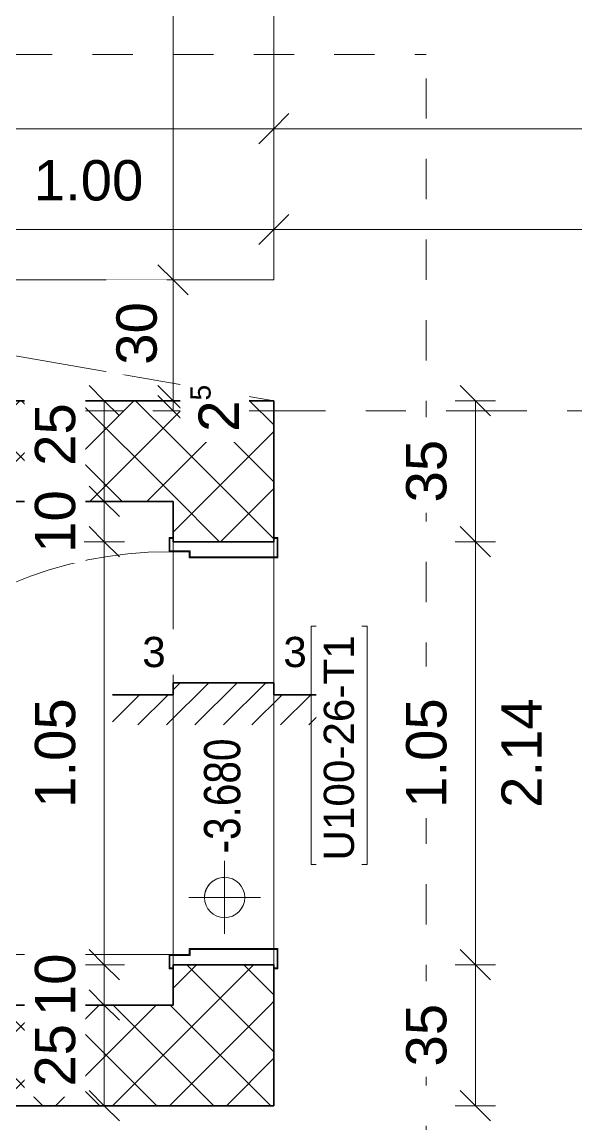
# Model space of a CAD drawing. Header units: metres. Extents: x -85.4 to -16.9, y -21.5 to 5.8.
# Drawn here: x -58.333 to -56.959, y -6.394 to -3.659 of the extents above; entities that cross this region are included whole.
import ezdxf

# ---------------------------------------------------------------- set-up
doc = ezdxf.new("R2010")
doc.units = ezdxf.units.M
for name, pattern in [('_Rasterlinie_', [0.375, 0.2, -0.05, 0.075, -0.05]), ('Grundrissdarstellung Sturz', [0.25, 0.15, -0.05, 0, -0.05]), ('Strichpunkt - Fein', [0.2, 0.1, -0.05, 0, -0.05])]:
    doc.linetypes.add(name, pattern=pattern)
for name, color, linetype, lineweight in [('A-____-____-DIMS', 7, 'Continuous', 5), ('A-____-____-DIMS-50', 7, 'Continuous', 5), ('A-____-NOTE-TEXT', 7, 'Continuous', 9), ('A-DETL-GENF-OTLN', 7, 'Continuous', 9), ('A-DOOR-____-IDEN', 7, 'Continuous', 5), ('A-DOOR-____-OTLN', 7, 'Continuous', 9), ('A-DOOR-FRAM-MCUT', 7, 'Continuous', 9), ('A-DOOR-OPNG-OTLN', 7, 'Continuous', 9), ('A-FLOR-____-OTLN', 7, 'Continuous', 9), ('A-WALL-____-MCUT', 7, 'Continuous', 35), ('A-WALL-____-PATT', 7, 'Continuous', 35), ('C-PRKG-____-OTLN', 7, 'Continuous', 9), ('G-____-____-DIMS', 7, 'Continuous', 5), ('I-WALL-____-OTLN', 7, 'Continuous', 9), ('S-GRID-____-OTLN', 7, 'Continuous', 5)]:
    doc.layers.add(name, color=color, linetype=linetype, lineweight=lineweight)
doc.styles.add('Arial_1', font='arial.ttf', dxfattribs={"height": 0.075})
doc.styles.add('Arial_2', font='arial.ttf', dxfattribs={"height": 0.1})
doc.styles.add('Arial_4', font='arial.ttf', dxfattribs={"width": 0.8, "height": 0.09})
doc.dimstyles.new('Arial_2_00mm_fein', dxfattribs={"dimscale": 0.3048, "dimtxt": 0.102026, "dimasz": 0.246063, "dimexe": 0.164042, "dimexo": 0.0625, "dimgap": 0.123031, "dimtad": 1, "dimdec": 1, "dimlfac": 100, "dimrnd": 0.5, "dimdsep": 46, "dimtxsty": 'Arial_2', "dimblk1": 'OBLIQUE', "dimblk2": 'OBLIQUE', "dimsah": 1, "dimcen": 0.09, "dimazin": 0, "dimtfac": 1, "dimtdec": 4, "dimtix": 1, "dimtmove": 0, "dimatfit": 3, "dimfxl": 0.164042, "dimfxlon": 1, "dimtvp": 1, "dimtfill": 1, "dimtolj": 1, "dimtzin": 0, "dimarcsym": 2})
doc.dimstyles.new('Arial_2_00mm_fein_1', dxfattribs={"dimscale": 0.3048, "dimtxt": 0.102026, "dimasz": 0.246063, "dimexe": 0.164042, "dimexo": 0.0625, "dimgap": 0.123031, "dimtad": 1, "dimrnd": 0.005, "dimzin": 0, "dimdsep": 46, "dimtxsty": 'Arial_2', "dimblk1": 'OBLIQUE', "dimblk2": 'OBLIQUE', "dimsah": 1, "dimcen": 0.09, "dimazin": 0, "dimtfac": 1, "dimtdec": 4, "dimtix": 1, "dimtmove": 0, "dimatfit": 3, "dimfxl": 0.164042, "dimfxlon": 1, "dimtvp": 1, "dimtfill": 1, "dimtolj": 1, "dimtzin": 0, "dimarcsym": 2})
doc.dimstyles.new('SUB_Rohbau_fein', dxfattribs={"dimscale": 0.3048, "dimtxt": 0.102026, "dimasz": 0.246063, "dimexe": 0.164042, "dimexo": 0.0625, "dimgap": 0.123031, "dimtad": 1, "dimdec": 1, "dimlfac": 100, "dimrnd": 0.5, "dimdsep": 46, "dimtxsty": 'Arial_2', "dimblk1": 'OBLIQUE', "dimblk2": 'OBLIQUE', "dimsah": 1, "dimcen": 0.09, "dimazin": 0, "dimtfac": 1, "dimtdec": 4, "dimtix": 1, "dimtmove": 0, "dimatfit": 3, "dimfxl": 0.164042, "dimfxlon": 1, "dimtvp": 1, "dimtfill": 1, "dimtolj": 1, "dimtzin": 0, "dimarcsym": 2})
doc.dimstyles.new('SUB_Rohbau_fein_1', dxfattribs={"dimscale": 0.3048, "dimtxt": 0.102026, "dimasz": 0.246063, "dimexe": 0.164042, "dimexo": 0.0625, "dimgap": 0.123031, "dimtad": 1, "dimrnd": 0.005, "dimzin": 0, "dimdsep": 46, "dimtxsty": 'Arial_2', "dimblk1": 'OBLIQUE', "dimblk2": 'OBLIQUE', "dimsah": 1, "dimcen": 0.09, "dimazin": 0, "dimtfac": 1, "dimtdec": 4, "dimtix": 1, "dimtmove": 0, "dimatfit": 3, "dimfxl": 0.164042, "dimfxlon": 1, "dimtvp": 1, "dimtfill": 1, "dimtolj": 1, "dimtzin": 0, "dimarcsym": 2})
doc.dimstyles.new('SUB_Rohbau_fein_2', dxfattribs={"dimscale": 0.3048, "dimtxt": 0.102026, "dimasz": 0.246063, "dimexe": 0.164042, "dimexo": 0.0625, "dimgap": 0.123031, "dimtad": 1, "dimrnd": 0.005, "dimzin": 0, "dimdsep": 46, "dimtxsty": 'Arial_2', "dimblk1": 'OBLIQUE', "dimblk2": 'OBLIQUE', "dimsah": 1, "dimcen": 0.09, "dimazin": 0, "dimtfac": 1, "dimtdec": 4, "dimtix": 1, "dimtmove": 2, "dimatfit": 3, "dimfxl": 0.164042, "dimfxlon": 1, "dimtvp": 1, "dimtfill": 1, "dimtolj": 1, "dimtzin": 0, "dimarcsym": 2})
doc.dimstyles.new('SUB_Rohbau_fein_3', dxfattribs={"dimscale": 0.3048, "dimtxt": 0.102026, "dimasz": 0.246063, "dimexe": 0.164042, "dimexo": 0.0625, "dimgap": 0.123031, "dimtad": 1, "dimdec": 1, "dimlfac": 100, "dimrnd": 0.5, "dimdsep": 46, "dimtxsty": 'Arial_2', "dimblk1": 'OBLIQUE', "dimblk2": 'OBLIQUE', "dimsah": 1, "dimcen": 0.09, "dimazin": 0, "dimtfac": 1, "dimtdec": 4, "dimtix": 1, "dimtmove": 2, "dimatfit": 3, "dimfxl": 0.164042, "dimfxlon": 1, "dimtvp": 1, "dimtfill": 1, "dimtolj": 1, "dimtzin": 0, "dimarcsym": 2})
pattern_1 = [(45, (0, 0), (-0.07071068, 0.07071068), []), (135, (0, 0), (-0.07071068, -0.07071068), [])]

# ---------------------------------------------------------------- blocks, each defined once
blk = doc.blocks.new('PP_Parkplatz - 2650 x 5000-V9--01_UG_OK_FFB_AF_lu')
at = {"layer": 'C-PRKG-____-OTLN', "color": 253, "true_color": 0x999999}
for p, q in [((-42.708, -1.649), (-42.708, -4.2984)), ((-42.708, -4.2984), (-42.708, -1.649)), ((-42.708, -1.649), (-42.708, -4.2984)), ((-42.708, -4.2984), (-47.708, -4.2984)), ((-47.708, -4.2984), (-42.708, -4.2984)), ((-42.708, -4.2984), (-47.708, -4.2984)), ((-42.708, -4.2984), (-42.708, -4.2984))]:
    blk.add_line(p, q, dxfattribs=at)
blk = doc.blocks.new('TU DF 1 - Stahlzarge - stumpf einschlagend - ML - 1050 x 2140 - EI30-selbstschliessend-32256515--01_UG_OK_FFB_AF_lu')
at = {"layer": 'A-DOOR-____-OTLN', "linetype": 'Grundrissdarstellung Sturz'}
for p, q in [((-0.525, 0.125), (-0.175, 0.125)), ((-0.175, 0.125), (-0.07, 0.125)), ((-0.07, 0.125), (0.525, 0.125)), ((-0.525, -0.125), (-0.175, -0.125)), ((-0.175, -0.125), (-0.07, -0.125)), ((-0.07, -0.125), (0.525, -0.125))]:
    blk.add_line(p, q, dxfattribs=at)
at = {"layer": 'A-DOOR-FRAM-MCUT'}
for p, q in [((-0.535, 0.135), (-0.485, 0.135)), ((-0.535, 0.125), (-0.535, 0.135)), ((-0.533, 0.133), (-0.533, 0.125)), ((-0.487, 0.133), (-0.533, 0.133)), ((-0.487, -0.083), (-0.487, 0.133)), ((-0.485, 0.135), (-0.485, -0.085)), ((0.485, 0.135), (0.535, 0.135)), ((0.485, -0.085), (0.485, 0.135)), ((0.487, 0.133), (0.487, -0.083)), ((0.533, 0.133), (0.487, 0.133)), ((0.533, 0.125), (0.533, 0.133)), ((0.535, 0.135), (0.535, 0.125)), ((-0.502, -0.083), (-0.487, -0.083)), ((-0.502, -0.133), (-0.502, -0.083)), ((-0.5, -0.085), (-0.5, -0.135)), ((-0.485, -0.085), (-0.5, -0.085)), ((0.5, -0.085), (0.485, -0.085)), ((0.487, -0.083), (0.502, -0.083)), ((0.5, -0.135), (0.5, -0.085)), ((0.502, -0.083), (0.502, -0.133)), ((-0.535, -0.135), (-0.535, -0.125)), ((-0.5, -0.135), (-0.535, -0.135)), ((-0.533, -0.125), (-0.533, -0.133)), ((-0.533, -0.133), (-0.502, -0.133)), ((0.535, -0.135), (0.5, -0.135)), ((0.502, -0.133), (0.533, -0.133)), ((0.533, -0.133), (0.533, -0.125)), ((0.535, -0.125), (0.535, -0.135))]:
    blk.add_line(p, q, dxfattribs=at)
at = {"layer": 'A-DOOR-OPNG-OTLN'}
blk.add_line((0.5, -0.135), (0.5, -1.135), dxfattribs=at)
blk.add_arc((0.5, -0.135), 1, 180, 270, dxfattribs=at)
blk = doc.blocks.new('DE_Türschwelle_Schnitt - DE_Türschwelle_Schnitt_3cm-V18--01_UG_OK_FFB_AF_lu')
at = {"layer": 'A-DETL-GENF-OTLN'}
h = blk.add_hatch(dxfattribs=at)
h.set_pattern_fill('FP_8', color=256, style=0, pattern_type=2)
h.set_pattern_definition([(45, (57.833, 5.328), (-0.03535534, 0.03535534), [])])
h.paths.add_polyline_path([(-0.275, -0.075), (0.275, -0.075), (0.275, 0), (0.125, 0), (0.125, 0.03), (-0.125, 0.03), (-0.125, 0), (-0.275, 0)])
at = {"layer": 'A-DETL-GENF-OTLN', "lineweight": 35}
for p, q in [((0.125, 0.03), (-0.125, 0.03)), ((-0.125, 0.03), (-0.125, 0)), ((0.125, 0), (0.125, 0.03)), ((-0.125, 0), (-0.275, 0)), ((0.275, 0), (0.125, 0))]:
    blk.add_line(p, q, dxfattribs=at)
blk = doc.blocks.new('DE_Detailverweis - mit_Rahmen-56961562--01_UG_OK_FFB_AF_lu')
at = {"layer": 'A-DETL-GENF-OTLN', "color": 30, "linetype": 'Strichpunkt - Fein', "true_color": 0xff8000}
for p in [(0, 3.5593), (10.8279, 0)]:
    blk.add_line(p, (10.8279, 3.5593), dxfattribs=at)
blk = doc.blocks.new('DIMBLOCK116--01_UG_OK_FFB_AF_lu')
at = {"layer": 'A-____-____-DIMS-50'}
for p, q in [((-58.708, -4.1734), (-58.708, -4.1234)), ((-57.708, -4.1734), (-57.708, -4.1234)), ((-58.708, -4.1734), (-58.6705, -4.1359)), ((-57.708, -4.1734), (-57.6705, -4.1359)), ((-58.708, -4.1734), (-58.7455, -4.2109)), ((-58.708, -4.1734), (-57.708, -4.1734)), ((-58.708, -4.1734), (-58.708, -4.2234)), ((-57.708, -4.1734), (-57.7455, -4.2109)), ((-57.708, -4.1734), (-57.708, -4.2234))]:
    blk.add_line(p, q, dxfattribs=at)
at = {"layer": 'A-____-____-DIMS-50', "color": 0, "insert": (-58.3037, -4.0014), "char_height": 0.1, "width": 0.325653, "attachment_point": 1, "line_spacing_factor": 0.941778, "style": 'Arial_2', "bg_fill": 3, "box_fill_scale": 1.25, "bg_fill_color": 256, "bg_fill_true_color": 13158600, "bg_fill_transparency": 0}
blk.add_mtext('1.00', dxfattribs=at)
blk = doc.blocks.new('_Oblique')
at = {"color": 0, "linetype": 'ByBlock', "lineweight": -2}
blk.add_line((-0.5, -0.5), (0.5, 0.5), dxfattribs=at)
blk = doc.blocks.new('DIMBLOCK117--01_UG_OK_FFB_AF_lu')
at = {"layer": 'A-____-____-DIMS-50'}
for p, q in [((-57.708, -4.1734), (-57.708, -4.1234)), ((-51.908, -4.1734), (-51.908, -4.1234)), ((-57.708, -4.1734), (-57.6705, -4.1359)), ((-51.908, -4.1734), (-51.8705, -4.1359)), ((-57.708, -4.1734), (-57.7455, -4.2109)), ((-57.708, -4.1734), (-51.908, -4.1734)), ((-57.708, -4.1734), (-57.708, -4.2234)), ((-51.908, -4.1734), (-51.9455, -4.2109)), ((-51.908, -4.1734), (-51.908, -4.2234))]:
    blk.add_line(p, q, dxfattribs=at)
at = {"layer": 'A-____-____-DIMS-50', "color": 0, "insert": (-54.9437, -4.0014), "char_height": 0.1, "width": 0.325653, "attachment_point": 1, "line_spacing_factor": 0.941778, "style": 'Arial_2', "bg_fill": 3, "box_fill_scale": 1.25, "bg_fill_color": 256, "bg_fill_true_color": 13158600, "bg_fill_transparency": 0}
blk.add_mtext('5.80', dxfattribs=at)
blk = doc.blocks.new('DIMBLOCK203--01_UG_OK_FFB_AF_lu')
at = {"layer": 'A-____-____-DIMS-50'}
for p, q in [((-57.208, -5.9984), (-57.2455, -5.9609)), ((-57.208, -5.9984), (-57.258, -5.9984)), ((-57.208, -6.3484), (-57.208, -5.9984)), ((-57.208, -5.9984), (-57.1705, -6.0359)), ((-57.208, -5.9984), (-57.158, -5.9984)), ((-57.208, -6.3484), (-57.2455, -6.3109)), ((-57.208, -6.3484), (-57.258, -6.3484)), ((-57.208, -6.3484), (-57.1705, -6.3859)), ((-57.208, -6.3484), (-57.158, -6.3484))]:
    blk.add_line(p, q, dxfattribs=at)
at = {"layer": 'A-____-____-DIMS-50', "color": 0, "insert": (-57.38, -6.251), "char_height": 0.1, "width": 0.186088, "attachment_point": 1, "rotation": 90, "line_spacing_factor": 0.941778, "style": 'Arial_2', "bg_fill": 3, "box_fill_scale": 1.25, "bg_fill_color": 256, "bg_fill_true_color": 13158600, "bg_fill_transparency": 0}
blk.add_mtext('35', dxfattribs=at)
blk = doc.blocks.new('DIMBLOCK204--01_UG_OK_FFB_AF_lu')
at = {"layer": 'A-____-____-DIMS-50'}
for p, q in [((-57.208, -4.9484), (-57.2455, -4.9109)), ((-57.208, -4.9484), (-57.258, -4.9484)), ((-57.208, -5.9984), (-57.208, -4.9484)), ((-57.208, -4.9484), (-57.1705, -4.9859)), ((-57.208, -4.9484), (-57.158, -4.9484)), ((-57.208, -5.9984), (-57.2455, -5.9609)), ((-57.208, -5.9984), (-57.258, -5.9984)), ((-57.208, -5.9984), (-57.1705, -6.0359)), ((-57.208, -5.9984), (-57.158, -5.9984))]:
    blk.add_line(p, q, dxfattribs=at)
at = {"layer": 'A-____-____-DIMS-50', "color": 0, "char_height": 0.1, "width": 0.325653, "attachment_point": 1, "rotation": 90, "line_spacing_factor": 0.941778, "style": 'Arial_2', "bg_fill": 3, "box_fill_scale": 1.25, "bg_fill_color": 256, "bg_fill_true_color": 13158600, "bg_fill_transparency": 0}
for s, insert in [('1.05', (-57.38, -5.6091)), ('2.14', (-57.1434, -5.6091))]:
    blk.add_mtext(s, dxfattribs=dict(at, insert=insert))
blk = doc.blocks.new('DIMBLOCK205--01_UG_OK_FFB_AF_lu')
at = {"layer": 'A-____-____-DIMS-50'}
for p, q in [((-57.208, -4.5984), (-57.2455, -4.5609)), ((-57.208, -4.5984), (-57.258, -4.5984)), ((-57.208, -4.9484), (-57.208, -4.5984)), ((-57.208, -4.5984), (-57.1705, -4.6359)), ((-57.208, -4.5984), (-57.158, -4.5984)), ((-57.208, -4.9484), (-57.2455, -4.9109)), ((-57.208, -4.9484), (-57.258, -4.9484)), ((-57.208, -4.9484), (-57.1705, -4.9859)), ((-57.208, -4.9484), (-57.158, -4.9484))]:
    blk.add_line(p, q, dxfattribs=at)
at = {"layer": 'A-____-____-DIMS-50', "color": 0, "insert": (-57.38, -4.851), "char_height": 0.1, "width": 0.186088, "attachment_point": 1, "rotation": 90, "line_spacing_factor": 0.941778, "style": 'Arial_2', "bg_fill": 3, "box_fill_scale": 1.25, "bg_fill_color": 256, "bg_fill_true_color": 13158600, "bg_fill_transparency": 0}
blk.add_mtext('35', dxfattribs=at)
blk = doc.blocks.new('DIMBLOCK211--01_UG_OK_FFB_AF_lu')
at = {"layer": 'A-____-____-DIMS-50'}
for p, q in [((-58.1288, -4.5984), (-58.1663, -4.5609)), ((-58.1288, -4.5984), (-58.1788, -4.5984)), ((-58.1288, -4.5984), (-58.1288, -4.8484)), ((-58.1288, -4.5984), (-58.0913, -4.6359)), ((-58.1288, -4.5984), (-58.0788, -4.5984)), ((-58.1288, -4.8484), (-58.1663, -4.8109)), ((-58.1288, -4.8484), (-58.1788, -4.8484)), ((-58.1288, -4.8484), (-58.0913, -4.8859)), ((-58.1288, -4.8484), (-58.0788, -4.8484))]:
    blk.add_line(p, q, dxfattribs=at)
at = {"layer": 'A-____-____-DIMS-50', "color": 0, "insert": (-58.3008, -4.7601), "char_height": 0.1, "width": 0.186088, "attachment_point": 1, "rotation": 90, "line_spacing_factor": 0.941778, "style": 'Arial_2', "bg_fill": 3, "box_fill_scale": 1.25, "bg_fill_color": 256, "bg_fill_true_color": 13158600, "bg_fill_transparency": 0}
blk.add_mtext('25', dxfattribs=at)
blk = doc.blocks.new('DIMBLOCK212--01_UG_OK_FFB_AF_lu')
at = {"layer": 'A-____-____-DIMS-50'}
for p, q in [((-58.1288, -4.8484), (-58.1663, -4.8109)), ((-58.1288, -4.8484), (-58.1788, -4.8484)), ((-58.1288, -4.8484), (-58.1288, -4.9484)), ((-58.1288, -4.8484), (-58.0913, -4.8859)), ((-58.1288, -4.8484), (-58.0788, -4.8484)), ((-58.1288, -4.9484), (-58.1663, -4.9109)), ((-58.1288, -4.9484), (-58.1788, -4.9484)), ((-58.1288, -4.9484), (-58.0913, -4.9859)), ((-58.1288, -4.9484), (-58.0788, -4.9484))]:
    blk.add_line(p, q, dxfattribs=at)
at = {"layer": 'A-____-____-DIMS-50', "color": 0, "insert": (-58.3008, -4.976), "char_height": 0.1, "width": 0.186088, "attachment_point": 1, "rotation": 90, "line_spacing_factor": 0.941778, "style": 'Arial_2', "bg_fill": 3, "box_fill_scale": 1.25, "bg_fill_color": 256, "bg_fill_true_color": 13158600, "bg_fill_transparency": 0}
blk.add_mtext('10', dxfattribs=at)
blk = doc.blocks.new('DIMBLOCK213--01_UG_OK_FFB_AF_lu')
at = {"layer": 'A-____-____-DIMS-50'}
for p, q in [((-58.1288, -4.9484), (-58.1663, -4.9109)), ((-58.1288, -4.9484), (-58.1788, -4.9484)), ((-58.1288, -4.9484), (-58.1288, -5.9984)), ((-58.1288, -4.9484), (-58.0913, -4.9859)), ((-58.1288, -4.9484), (-58.0788, -4.9484)), ((-58.1288, -5.9984), (-58.1663, -5.9609)), ((-58.1288, -5.9984), (-58.1788, -5.9984)), ((-58.1288, -5.9984), (-58.0913, -6.0359)), ((-58.1288, -5.9984), (-58.0788, -5.9984))]:
    blk.add_line(p, q, dxfattribs=at)
at = {"layer": 'A-____-____-DIMS-50', "color": 0, "insert": (-58.3008, -5.6091), "char_height": 0.1, "width": 0.325653, "attachment_point": 1, "rotation": 90, "line_spacing_factor": 0.941778, "style": 'Arial_2', "bg_fill": 3, "box_fill_scale": 1.25, "bg_fill_color": 256, "bg_fill_true_color": 13158600, "bg_fill_transparency": 0}
blk.add_mtext('1.05', dxfattribs=at)
blk = doc.blocks.new('DIMBLOCK214--01_UG_OK_FFB_AF_lu')
at = {"layer": 'A-____-____-DIMS-50'}
for p, q in [((-58.1288, -5.9984), (-58.1663, -5.9609)), ((-58.1288, -5.9984), (-58.1788, -5.9984)), ((-58.1288, -5.9984), (-58.1288, -6.0984)), ((-58.1288, -5.9984), (-58.0913, -6.0359)), ((-58.1288, -5.9984), (-58.0788, -5.9984)), ((-58.1288, -6.0984), (-58.1663, -6.0609)), ((-58.1288, -6.0984), (-58.1788, -6.0984)), ((-58.1288, -6.0984), (-58.0913, -6.1359)), ((-58.1288, -6.0984), (-58.0788, -6.0984))]:
    blk.add_line(p, q, dxfattribs=at)
at = {"layer": 'A-____-____-DIMS-50', "color": 0, "insert": (-58.3008, -6.126), "char_height": 0.1, "width": 0.186088, "attachment_point": 1, "rotation": 90, "line_spacing_factor": 0.941778, "style": 'Arial_2', "bg_fill": 3, "box_fill_scale": 1.25, "bg_fill_color": 256, "bg_fill_true_color": 13158600, "bg_fill_transparency": 0}
blk.add_mtext('10', dxfattribs=at)
blk = doc.blocks.new('DIMBLOCK215--01_UG_OK_FFB_AF_lu')
at = {"layer": 'A-____-____-DIMS-50'}
for p, q in [((-58.1288, -6.0984), (-58.1663, -6.0609)), ((-58.1288, -6.0984), (-58.1788, -6.0984)), ((-58.1288, -6.0984), (-58.1288, -6.3484)), ((-58.1288, -6.0984), (-58.0913, -6.1359)), ((-58.1288, -6.0984), (-58.0788, -6.0984)), ((-58.1288, -6.3484), (-58.1663, -6.3109)), ((-58.1288, -6.3484), (-58.1788, -6.3484)), ((-58.1288, -6.3484), (-58.0913, -6.3859)), ((-58.1288, -6.3484), (-58.0788, -6.3484))]:
    blk.add_line(p, q, dxfattribs=at)
at = {"layer": 'A-____-____-DIMS-50', "color": 0, "insert": (-58.3008, -6.301), "char_height": 0.1, "width": 0.186088, "attachment_point": 1, "rotation": 90, "line_spacing_factor": 0.941778, "style": 'Arial_2', "bg_fill": 3, "box_fill_scale": 1.25, "bg_fill_color": 256, "bg_fill_true_color": 13158600, "bg_fill_transparency": 0}
blk.add_mtext('25', dxfattribs=at)
blk = doc.blocks.new('DIMBLOCK218--01_UG_OK_FFB_AF_lu')
at = {"layer": 'A-____-____-DIMS-50'}
for p, q in [((-57.958, -1.649), (-57.9955, -1.6115)), ((-57.958, -1.649), (-58.008, -1.649)), ((-57.958, -1.649), (-57.958, -4.2984)), ((-57.958, -1.649), (-57.9205, -1.6865)), ((-57.958, -1.649), (-57.908, -1.649)), ((-57.958, -4.2984), (-57.9955, -4.2609)), ((-57.958, -4.2984), (-58.008, -4.2984)), ((-57.958, -4.2984), (-57.9205, -4.3359)), ((-57.958, -4.2984), (-57.908, -4.2984))]:
    blk.add_line(p, q, dxfattribs=at)
at = {"layer": 'A-____-____-DIMS-50', "color": 0, "insert": (-58.13, -3.1094), "char_height": 0.1, "width": 0.325653, "attachment_point": 1, "rotation": 90, "line_spacing_factor": 0.941778, "style": 'Arial_2', "bg_fill": 3, "box_fill_scale": 1.25, "bg_fill_color": 256, "bg_fill_true_color": 13158600, "bg_fill_transparency": 0}
blk.add_mtext('2.65', dxfattribs=at)
blk = doc.blocks.new('DIMBLOCK219--01_UG_OK_FFB_AF_lu')
at = {"layer": 'A-____-____-DIMS-50'}
for p, q in [((-57.958, -4.2984), (-57.9955, -4.2609)), ((-57.958, -4.2984), (-58.008, -4.2984)), ((-57.958, -4.2984), (-57.958, -4.5984)), ((-57.958, -4.2984), (-57.9205, -4.3359)), ((-57.958, -4.2984), (-57.908, -4.2984)), ((-57.958, -4.5984), (-57.9955, -4.5609)), ((-57.958, -4.5984), (-58.008, -4.5984)), ((-57.958, -4.5984), (-57.9205, -4.6359)), ((-57.958, -4.5984), (-57.908, -4.5984))]:
    blk.add_line(p, q, dxfattribs=at)
at = {"layer": 'A-____-____-DIMS-50', "color": 0, "insert": (-58.0986, -4.5092), "char_height": 0.1, "width": 0.186088, "attachment_point": 1, "rotation": 90, "line_spacing_factor": 0.941778, "style": 'Arial_2', "bg_fill": 3, "box_fill_scale": 1.25, "bg_fill_color": 256, "bg_fill_true_color": 13158600, "bg_fill_transparency": 0}
blk.add_mtext('30', dxfattribs=at)
blk = doc.blocks.new('DIMBLOCK220--01_UG_OK_FFB_AF_lu')
at = {"layer": 'A-____-____-DIMS-50'}
for p, q in [((-57.958, -4.5984), (-57.9955, -4.5609)), ((-57.958, -4.6234), (-57.9955, -4.5859)), ((-57.958, -4.5984), (-58.008, -4.5984)), ((-57.958, -4.5984), (-57.958, -4.6234)), ((-57.958, -4.5984), (-57.9205, -4.6359)), ((-57.958, -4.5984), (-57.908, -4.5984)), ((-57.958, -4.6234), (-58.008, -4.6234)), ((-57.958, -4.6234), (-57.9205, -4.6609)), ((-57.958, -4.6234), (-57.908, -4.6234))]:
    blk.add_line(p, q, dxfattribs=at)
at = {"layer": 'A-____-____-DIMS-50', "color": 0, "insert": (-57.9148, -4.6757), "char_height": 0.1, "width": 0.155481, "attachment_point": 1, "rotation": 90, "line_spacing_factor": 0.941778, "style": 'Arial_2', "bg_fill": 3, "box_fill_scale": 1.25, "bg_fill_color": 256, "bg_fill_true_color": 13158600, "bg_fill_transparency": 0}
blk.add_mtext('2\\A2\\H0.5x;\\S5^  ;\\H2x;', dxfattribs=at)
blk = doc.blocks.new('DIMBLOCK247--01_UG_OK_FFB_AF_lu')
at = {"layer": 'A-____-____-DIMS-50'}
for p, q in [((-61.158, -3.9234), (-61.158, -3.8734)), ((-57.708, -3.9234), (-57.708, -3.8734)), ((-61.158, -3.9234), (-61.1205, -3.8859)), ((-57.708, -3.9234), (-57.6705, -3.8859)), ((-61.158, -3.9234), (-61.1955, -3.9609)), ((-61.158, -3.9234), (-57.708, -3.9234)), ((-61.158, -3.9234), (-61.158, -3.9734)), ((-57.708, -3.9234), (-57.7455, -3.9609)), ((-57.708, -3.9234), (-57.708, -3.9734))]:
    blk.add_line(p, q, dxfattribs=at)
at = {"layer": 'A-____-____-DIMS-50', "color": 0, "insert": (-59.5687, -3.7514), "char_height": 0.1, "width": 0.325653, "attachment_point": 1, "line_spacing_factor": 0.941778, "style": 'Arial_2', "bg_fill": 3, "box_fill_scale": 1.25, "bg_fill_color": 256, "bg_fill_true_color": 13158600, "bg_fill_transparency": 0}
blk.add_mtext('3.45', dxfattribs=at)
blk = doc.blocks.new('DIMBLOCK248--01_UG_OK_FFB_AF_lu')
at = {"layer": 'A-____-____-DIMS-50'}
for p, q in [((-57.708, -3.9234), (-57.708, -3.8734)), ((-51.908, -3.9234), (-51.908, -3.8734)), ((-57.708, -3.9234), (-57.6705, -3.8859)), ((-51.908, -3.9234), (-51.8705, -3.8859)), ((-57.708, -3.9234), (-57.7455, -3.9609)), ((-57.708, -3.9234), (-51.908, -3.9234)), ((-57.708, -3.9234), (-57.708, -3.9734)), ((-51.908, -3.9234), (-51.9455, -3.9609)), ((-51.908, -3.9234), (-51.908, -3.9734))]:
    blk.add_line(p, q, dxfattribs=at)
at = {"layer": 'A-____-____-DIMS-50', "color": 0, "insert": (-54.9437, -3.7514), "char_height": 0.1, "width": 0.325653, "attachment_point": 1, "line_spacing_factor": 0.941778, "style": 'Arial_2', "bg_fill": 3, "box_fill_scale": 1.25, "bg_fill_color": 256, "bg_fill_true_color": 13158600, "bg_fill_transparency": 0}
blk.add_mtext('5.80', dxfattribs=at)
blk = doc.blocks.new('Höhenkoten - Kreuz leer-8422377--01_UG_OK_FFB_AF_lu')
at = {"layer": 'G-____-____-DIMS'}
for p, q in [((0, 0.0024), (0, 0.003182)), ((0, 0.0029), (0, -0.0001)), ((0, 0.0024), (0, 0.0014)), ((0, 0.0014), (0, 0.0024)), ((-0.001, 0.0014), (-0.0018, 0.0014)), ((-0.0015, 0.0014), (0.0015, 0.0014)), ((0, 0.0014), (-0.001, 0.0014)), ((-0.001, 0.0014), (0, 0.0014)), ((0, 0.0004), (0, 0.0014)), ((0, 0.0014), (0.001, 0.0014)), ((0.001, 0.0014), (0, 0.0014)), ((0, 0.0014), (0, 0.0004)), ((0.001, 0.0014), (0.001826, 0.0014)), ((0, 0.0004), (0, -0.000388))]:
    blk.add_line(p, q, dxfattribs=at)
for start, end in [(360, 180), (90, 180), (360, 90), (180, 270), (180, 360), (270, 360)]:
    blk.add_arc((0, 0.0014), 0.001, start, end, dxfattribs=at)

msp = doc.modelspace()

# ---------------------------------------------------------------- hatches: boundary and pattern name
at = {"layer": 'A-WALL-____-PATT', "lineweight": 9}
h = msp.add_hatch(dxfattribs=at)
h.set_pattern_fill('FP_1', color=256, style=0, pattern_type=2)
h.set_pattern_definition(pattern_1)
h.paths.add_polyline_path([(-57.958, -4.8484), (-57.958, -4.5984), (-63.5328, -4.5984), (-63.5328, -4.8484), (-58.1917, -4.8484)])
h = msp.add_hatch(dxfattribs=at)
h.set_pattern_fill('FP_1', color=256, style=0, pattern_type=2)
h.set_pattern_definition(pattern_1)
h.paths.add_polyline_path([(-57.708, -6.0984), (-57.708, -5.9984), (-57.958, -5.9984), (-57.958, -6.0984)])
h.paths.add_polyline_path([(-57.958, -4.9484), (-57.708, -4.9484), (-57.708, -4.5984), (-57.958, -4.5984), (-57.958, -4.8484)])
h = msp.add_hatch(dxfattribs=at)
h.set_pattern_fill('FP_1', color=256, style=0, pattern_type=2)
h.set_pattern_definition(pattern_1)
h.paths.add_polyline_path([(-63.3909, -6.3484), (-57.708, -6.3484), (-57.708, -6.0984), (-63.5331, -6.0984), (-63.5331, -6.3484)])

# ---------------------------------------------------------------- linework, layer by layer
at = {"layer": 'A-FLOR-____-OTLN'}
msp.add_line((-59.433, -4.2984), (-57.708, -4.5984), dxfattribs=at)
at = {"layer": 'A-WALL-____-MCUT'}
for p, q in [((-57.708, -4.5984), (-63.5328, -4.5984)), ((-57.708, -4.9484), (-57.708, -4.5984)), ((-59.048, -4.8484), (-57.958, -4.8484)), ((-57.958, -4.8484), (-57.958, -4.9484)), ((-57.958, -4.9484), (-57.708, -4.9484)), ((-57.958, -5.9984), (-57.958, -6.0984)), ((-57.708, -5.9984), (-57.958, -5.9984)), ((-57.708, -6.3484), (-57.708, -5.9984)), ((-57.958, -6.0984), (-59.048, -6.0984)), ((-63.5331, -6.3484), (-57.708, -6.3484))]:
    msp.add_line(p, q, dxfattribs=at)
at = {"layer": 'I-WALL-____-OTLN'}
for p, q in [((-57.958, -4.9714), (-57.958, -4.9484)), ((-57.708, -4.9484), (-57.708, -4.9864)), ((-57.958, -5.9734), (-57.958, -4.9734)), ((-57.708, -4.9884), (-57.708, -5.9585)), ((-57.708, -5.9604), (-57.708, -5.9984)), ((-57.958, -5.9984), (-57.958, -5.9754))]:
    msp.add_line(p, q, dxfattribs=at)
at = {"layer": 'S-GRID-____-OTLN', "color": 8, "linetype": '_Rasterlinie_', "true_color": 0x808080}
msp.add_line((-80.7802, -4.6234), (-33.0021, -4.6234), dxfattribs=at)

# ---------------------------------------------------------------- block references
at = {"layer": 'A-DETL-GENF-OTLN'}
msp.add_blockref('DE_Türschwelle_Schnitt - DE_Türschwelle_Schnitt_3cm-V18--01_UG_OK_FFB_AF_lu', (-57.833, -5.3284), dxfattribs=at)
at = {"layer": 'A-DOOR-____-OTLN', "rotation": 270}
msp.add_blockref('TU DF 1 - Stahlzarge - stumpf einschlagend - ML - 1050 x 2140 - EI30-selbstschliessend-32256515--01_UG_OK_FFB_AF_lu', (-57.833, -5.4734), dxfattribs=at)
at = {"layer": 'C-PRKG-____-OTLN', "color": 253, "true_color": 0x999999}
msp.add_blockref('PP_Parkplatz - 2650 x 5000-V9--01_UG_OK_FFB_AF_lu', (-15, 0), dxfattribs=at)
at = {"layer": 'G-____-____-DIMS', "xscale": 49.99999999999998, "yscale": 49.99999999999998, "zscale": 49.99999999999998, "rotation": 89.99999999999991}
msp.add_blockref('Höhenkoten - Kreuz leer-8422377--01_UG_OK_FFB_AF_lu', (-57.7602, -5.8317), dxfattribs=at)

# ---------------------------------------------------------------- texts
at = {"layer": 'G-____-____-DIMS', "insert": (-57.8813, -5.7222), "char_height": 0.09, "width": 0.337157, "attachment_point": 1, "rotation": 90, "line_spacing_factor": 0.941778, "style": 'Arial_4'}
msp.add_mtext('-3.680', dxfattribs=at)

# ---------------------------------------------------------------- next in the draw order: texts
at = {"layer": 'A-____-NOTE-TEXT', "lineweight": 5, "char_height": 0.075, "width": 0.072152, "attachment_point": 1, "style": 'Arial_1', "bg_fill": 3, "box_fill_scale": 1.25, "bg_fill_color": 256, "bg_fill_true_color": 13158600, "bg_fill_transparency": 0}
for insert in [(-58.0345, -5.1847), (-57.6845, -5.1847)]:
    msp.add_mtext('3', dxfattribs=dict(at, insert=insert))

# ---------------------------------------------------------------- next in the draw order: linework, layer by layer
at = {"layer": 'A-DOOR-____-IDEN', "flags": 128}
msp.add_lwpolyline([(-57.6151, -5.7499), (-57.6151, -5.1579), (-57.4761, -5.1579), (-57.4761, -5.7499)], close=True, dxfattribs=at)

# ---------------------------------------------------------------- next in the draw order: block references
at = {"layer": 'A-DETL-GENF-OTLN', "color": 30, "true_color": 0xff8000}
msp.add_blockref('DE_Detailverweis - mit_Rahmen-56961562--01_UG_OK_FFB_AF_lu', (-68.158, -7.2984), dxfattribs=at)

# ---------------------------------------------------------------- next in the draw order: texts
at = {"layer": 'A-DOOR-____-IDEN', "insert": (-57.5842, -5.7399), "char_height": 0.075, "width": 0.689451, "attachment_point": 1, "rotation": 90, "style": 'Arial_1', "bg_fill": 3, "box_fill_scale": 1.25, "bg_fill_color": 256, "bg_fill_true_color": 13158600, "bg_fill_transparency": 0}
msp.add_mtext('U100-26-T1', dxfattribs=at)

# ---------------------------------------------------------------- next in the draw order: dimensions: what is measured, and where the dimension line sits
at = {"layer": 'A-____-____-DIMS'}
dim = msp.add_linear_dim(base=(-57.708, -4.1734), p1=(-58.708, -4.1234), p2=(-57.708, -4.2234), dimstyle='SUB_Rohbau_fein_2', override={"dimpost": '<>', "dimfxl": 1.004988}, dxfattribs=at)
dim.commit()
dim.dimension.update_dxf_attribs({"geometry": 'DIMBLOCK116--01_UG_OK_FFB_AF_lu', "text_midpoint": (-58.1409, -4.0681), "dimtype": 160})
dim = msp.add_linear_dim(base=(-58.1288, -4.8484), p1=(-58.0788, -4.5984), p2=(-58.0788, -4.8484), angle=90, dimstyle='SUB_Rohbau_fein_3', override={"dimpost": '<>', "dimfxl": 0.25}, dxfattribs=at)
dim.commit()
dim.dimension.update_dxf_attribs({"geometry": 'DIMBLOCK211--01_UG_OK_FFB_AF_lu', "text_midpoint": (-58.2341, -4.667), "dimtype": 160, "text_rotation": 90})
dim = msp.add_linear_dim(base=(-57.208, -5.9984), p1=(-57.258, -6.3484), p2=(-57.258, -5.9984), angle=90, dimstyle='Arial_2_00mm_fein', override={"dimpost": '<>', "dimfxl": 0.35}, dxfattribs=at)
dim.commit()
dim.dimension.update_dxf_attribs({"geometry": 'DIMBLOCK203--01_UG_OK_FFB_AF_lu', "text_midpoint": (-57.2966, -6.1734)})

# ---------------------------------------------------------------- next in the draw order: dimensions: what is measured, and where the dimension line sits
for base, p1, p2, dimstyle, override, picture, middle in [((-57.958, -4.2984), (-57.908, -1.649), (-57.908, -4.2984), 'SUB_Rohbau_fein_1', {"dimpost": '<>', "dimfxl": 2.649455}, 'DIMBLOCK218--01_UG_OK_FFB_AF_lu', (-58.0466, -2.9737)), ((-58.1288, -4.9484), (-58.0788, -4.8484), (-58.0788, -4.9484), 'SUB_Rohbau_fein', {"dimpost": '<>', "dimfxl": 0.1}, 'DIMBLOCK212--01_UG_OK_FFB_AF_lu', (-58.2173, -4.8984))]:
    dim = msp.add_linear_dim(base=base, p1=p1, p2=p2, angle=90, dimstyle=dimstyle, override=override, dxfattribs=at)
    dim.commit()
    dim.dimension.update_dxf_attribs({"geometry": picture, "text_midpoint": middle})
dim = msp.add_linear_dim(base=(-51.908, -4.1734), p1=(-57.708, -4.2234), p2=(-51.908, -4.2234), dimstyle='SUB_Rohbau_fein_1', override={"dimpost": '<>', "dimfxl": 5.8}, dxfattribs=at)
dim.commit()
dim.dimension.update_dxf_attribs({"geometry": 'DIMBLOCK117--01_UG_OK_FFB_AF_lu', "text_midpoint": (-54.808, -4.0849)})
dim = msp.add_linear_dim(base=(-57.208, -4.9484), p1=(-57.258, -5.9984), p2=(-57.258, -4.9484), angle=90, text='<>\\X2.14', dimstyle='Arial_2_00mm_fein_1', override={"dimpost": '<>', "dimfxl": 1.05}, dxfattribs=at)
dim.commit()
dim.dimension.update_dxf_attribs({"geometry": 'DIMBLOCK204--01_UG_OK_FFB_AF_lu', "text_midpoint": (-57.208, -5.4734)})

# ---------------------------------------------------------------- next in the draw order: dimensions: what is measured, and where the dimension line sits
dim = msp.add_linear_dim(base=(-57.708, -3.9234), p1=(-61.158, -3.9734), p2=(-57.708, -3.9734), dimstyle='SUB_Rohbau_fein_1', override={"dimpost": '<>', "dimfxl": 3.45}, dxfattribs=at)
dim.commit()
dim.dimension.update_dxf_attribs({"geometry": 'DIMBLOCK247--01_UG_OK_FFB_AF_lu', "text_midpoint": (-59.433, -3.8349)})
dim = msp.add_linear_dim(base=(-57.958, -4.5984), p1=(-57.908, -4.2984), p2=(-57.908, -4.5984), angle=90, dimstyle='SUB_Rohbau_fein_3', override={"dimpost": '<>', "dimfxl": 0.3}, dxfattribs=at)
dim.commit()
dim.dimension.update_dxf_attribs({"geometry": 'DIMBLOCK219--01_UG_OK_FFB_AF_lu', "text_midpoint": (-58.0319, -4.4161), "dimtype": 160, "text_rotation": 90})
for base, p1, p2, dimstyle, override, picture, middle in [((-57.208, -4.5984), (-57.258, -4.9484), (-57.258, -4.5984), 'Arial_2_00mm_fein', {"dimpost": '<>', "dimfxl": 0.35}, 'DIMBLOCK205--01_UG_OK_FFB_AF_lu', (-57.2966, -4.7734)), ((-58.1288, -5.9984), (-58.0788, -4.9484), (-58.0788, -5.9984), 'SUB_Rohbau_fein_1', {"dimpost": '<>', "dimfxl": 1.05}, 'DIMBLOCK213--01_UG_OK_FFB_AF_lu', (-58.2173, -5.4734))]:
    dim = msp.add_linear_dim(base=base, p1=p1, p2=p2, angle=90, dimstyle=dimstyle, override=override, dxfattribs=at)
    dim.commit()
    dim.dimension.update_dxf_attribs({"geometry": picture, "text_midpoint": middle})

# ---------------------------------------------------------------- next in the draw order: dimensions: what is measured, and where the dimension line sits
dim = msp.add_linear_dim(base=(-51.908, -3.9234), p1=(-57.708, -3.9734), p2=(-51.908, -3.9734), dimstyle='SUB_Rohbau_fein_1', override={"dimpost": '<>', "dimfxl": 5.8}, dxfattribs=at)
dim.commit()
dim.dimension.update_dxf_attribs({"geometry": 'DIMBLOCK248--01_UG_OK_FFB_AF_lu', "text_midpoint": (-54.808, -3.8349)})
dim = msp.add_linear_dim(base=(-57.958, -4.6234), p1=(-57.908, -4.5984), p2=(-57.908, -4.6234), angle=90, text='\\A1;2\\Q;{\\A1;{\\H0.5x;\\S5^ ;}}', dimstyle='SUB_Rohbau_fein_3', override={"dimpost": '<>', "dimfxl": 0.025}, dxfattribs=at)
dim.commit()
dim.dimension.update_dxf_attribs({"geometry": 'DIMBLOCK220--01_UG_OK_FFB_AF_lu', "text_midpoint": (-57.8481, -4.598), "dimtype": 160, "text_rotation": 90})
dim = msp.add_linear_dim(base=(-58.1288, -6.0984), p1=(-58.0788, -5.9984), p2=(-58.0788, -6.0984), angle=90, dimstyle='SUB_Rohbau_fein', override={"dimpost": '<>', "dimfxl": 0.1}, dxfattribs=at)
dim.commit()
dim.dimension.update_dxf_attribs({"geometry": 'DIMBLOCK214--01_UG_OK_FFB_AF_lu', "text_midpoint": (-58.2173, -6.0484)})

# ---------------------------------------------------------------- next in the draw order: dimensions: what is measured, and where the dimension line sits
dim = msp.add_linear_dim(base=(-58.1288, -6.3484), p1=(-58.0788, -6.0984), p2=(-58.0788, -6.3484), angle=90, dimstyle='SUB_Rohbau_fein', override={"dimpost": '<>', "dimfxl": 0.25}, dxfattribs=at)
dim.commit()
dim.dimension.update_dxf_attribs({"geometry": 'DIMBLOCK215--01_UG_OK_FFB_AF_lu', "text_midpoint": (-58.2173, -6.2234)})

doc.saveas('drawing.dxf')
